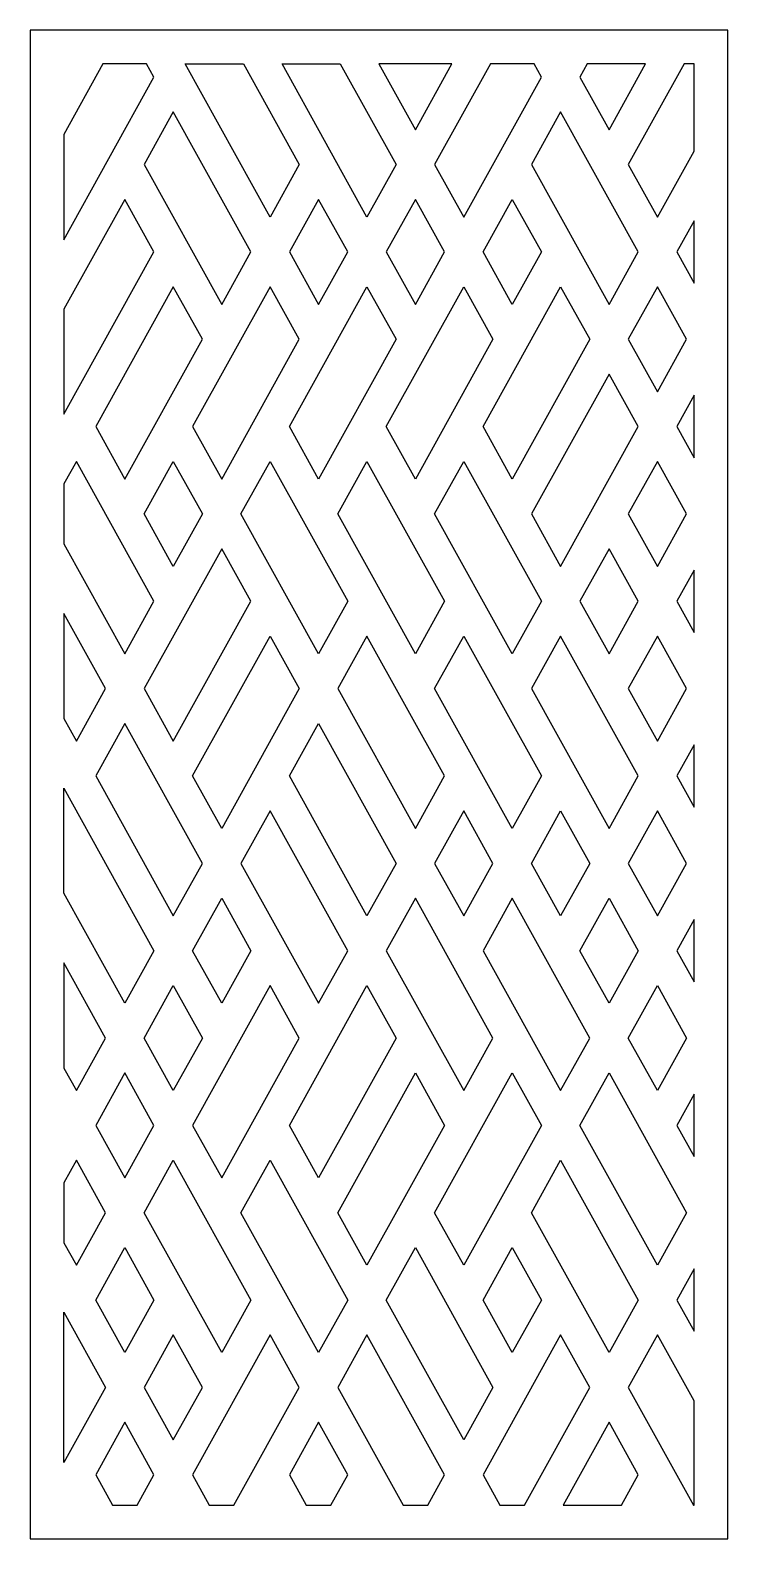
# Model space of a CAD drawing. Extents: x -3322 to -2664, y 74 to 1495.
import ezdxf

# ---------------------------------------------------------------- set-up
doc = ezdxf.new("R2010")
doc.units = 0
doc.layers.add('DEFAULT_LAYER', color=1, linetype='CONTINUOUS')

msp = doc.modelspace()

# ---------------------------------------------------------------- linework, layer by layer
at = {"layer": 'DEFAULT_LAYER'}
for points in [[(-3322.2, 73.7), (-2664.4, 73.7), (-2664.4, 1494.9), (-3322.2, 1494.9)], [(-3205.5, 1450.6), (-3212.4, 1463.1), (-3253.5, 1463.1), (-3290.4, 1396.6), (-3290.4, 1297.5)], [(-3121.1, 1463.1), (-3068.5, 1368.3), (-3096, 1318.8), (-3176, 1463.1)], [(-3004.6, 1318.8), (-3084.7, 1463.1), (-3029.8, 1463.1), (-2977.2, 1368.3)], [(-2959, 1401.1), (-2924.6, 1463.1), (-2993.4, 1463.1)], [(-2913.3, 1318.8), (-2840.2, 1450.6), (-2847.1, 1463.1), (-2888.2, 1463.1), (-2940.8, 1368.3)], [(-2803.8, 1450.6), (-2776.4, 1401.1), (-2742, 1463.1), (-2796.9, 1463.1)], [(-2705.6, 1463.1), (-2758.2, 1368.3), (-2730.7, 1318.8), (-2696.2, 1381), (-2696.2, 1463.1)], [(-3214.7, 1368.3), (-3141.6, 1236.5), (-3114.1, 1286), (-3187.3, 1417.8)], [(-2849.5, 1368.3), (-2776.4, 1236.5), (-2748.9, 1286), (-2822, 1417.8)], [(-3232.9, 1335.5), (-3290.4, 1232), (-3290.4, 1133), (-3205.5, 1286)], [(-3077.8, 1286), (-3050.3, 1236.5), (-3022.8, 1286), (-3050.3, 1335.5)], [(-2959, 1236.5), (-2931.5, 1286), (-2959, 1335.5), (-2986.4, 1286)], [(-2867.7, 1335.5), (-2840.2, 1286), (-2867.7, 1236.5), (-2895.1, 1286)], [(-2712.5, 1286), (-2696.2, 1256.6), (-2696.2, 1315.4)], [(-3159.8, 1203.7), (-3187.3, 1253.2), (-3260.4, 1121.4), (-3232.9, 1071.9)], [(-3141.6, 1071.9), (-3068.5, 1203.7), (-3096, 1253.2), (-3169.1, 1121.4)], [(-3077.8, 1121.4), (-3004.6, 1253.2), (-2977.2, 1203.7), (-3050.3, 1071.9)], [(-2885.9, 1203.7), (-2959, 1071.9), (-2986.4, 1121.4), (-2913.3, 1253.2)], [(-2895.1, 1121.4), (-2822, 1253.2), (-2794.5, 1203.7), (-2867.7, 1071.9)], [(-2758.2, 1203.7), (-2730.7, 1154.2), (-2703.2, 1203.7), (-2730.7, 1253.2)], [(-2849.5, 1039.2), (-2822, 989.7), (-2748.9, 1121.4), (-2776.4, 1170.9)], [(-2696.2, 1150.9), (-2712.5, 1121.4), (-2696.2, 1092)], [(-3205.5, 956.9), (-3278.6, 1088.7), (-3290.4, 1067.4), (-3290.4, 1010.9), (-3232.9, 907.4)], [(-3159.8, 1039.2), (-3187.3, 989.7), (-3214.7, 1039.2), (-3187.3, 1088.7)], [(-3096, 1088.7), (-3022.8, 956.9), (-3050.3, 907.4), (-3123.4, 1039.2)], [(-3032.1, 1039.2), (-3004.6, 1088.7), (-2931.5, 956.9), (-2959, 907.4)], [(-2867.7, 907.4), (-2940.8, 1039.2), (-2913.3, 1088.7), (-2840.2, 956.9)], [(-2730.7, 989.7), (-2703.2, 1039.2), (-2730.7, 1088.7), (-2758.2, 1039.2)], [(-3214.7, 874.6), (-3187.3, 825.1), (-3114.1, 956.9), (-3141.6, 1006.4)], [(-2748.9, 956.9), (-2776.4, 1006.4), (-2803.8, 956.9), (-2776.4, 907.4)], [(-2712.5, 956.9), (-2696.2, 927.4), (-2696.2, 986.3)], [(-3251.1, 874.6), (-3290.4, 945.3), (-3290.4, 846.3), (-3278.6, 825.1)], [(-3141.6, 742.8), (-3169.1, 792.3), (-3096, 924.1), (-3068.5, 874.6)], [(-2931.5, 792.3), (-3004.6, 924.1), (-3032.1, 874.6), (-2959, 742.8)], [(-2940.8, 874.6), (-2913.3, 924.1), (-2840.2, 792.3), (-2867.7, 742.8)], [(-2822, 924.1), (-2849.5, 874.6), (-2776.4, 742.8), (-2748.9, 792.3)], [(-2703.2, 874.6), (-2730.7, 924.1), (-2758.2, 874.6), (-2730.7, 825.1)], [(-3187.3, 660.5), (-3159.8, 710), (-3232.9, 841.8), (-3260.4, 792.3)], [(-3077.8, 792.3), (-3050.3, 841.8), (-2977.2, 710), (-3004.6, 660.5)], [(-2696.2, 762.9), (-2696.2, 821.7), (-2712.5, 792.3)], [(-3205.5, 627.7), (-3232.9, 578.2), (-3290.4, 681.8), (-3290.4, 780.8)], [(-3123.4, 710), (-3050.3, 578.2), (-3022.8, 627.7), (-3096, 759.5)], [(-2913.3, 759.5), (-2940.8, 710), (-2913.3, 660.5), (-2885.9, 710)], [(-2794.5, 710), (-2822, 660.5), (-2849.5, 710), (-2822, 759.5)], [(-2703.2, 710), (-2730.7, 759.5), (-2758.2, 710), (-2730.7, 660.5)], [(-3141.6, 677.2), (-3114.1, 627.7), (-3141.6, 578.2), (-3169.1, 627.7)], [(-2885.9, 545.4), (-2959, 677.2), (-2986.4, 627.7), (-2913.3, 495.9)], [(-2794.5, 545.4), (-2867.7, 677.2), (-2895.1, 627.7), (-2822, 495.9)], [(-2803.8, 627.7), (-2776.4, 677.2), (-2748.9, 627.7), (-2776.4, 578.2)], [(-2696.2, 598.3), (-2696.2, 657.2), (-2712.5, 627.7)], [(-3251.1, 545.4), (-3290.4, 616.2), (-3290.4, 517.2), (-3278.6, 495.9)], [(-3187.3, 594.9), (-3159.8, 545.4), (-3187.3, 495.9), (-3214.7, 545.4)], [(-3141.6, 413.7), (-3068.5, 545.4), (-3096, 594.9), (-3169.1, 463.2)], [(-3004.6, 594.9), (-2977.2, 545.4), (-3050.3, 413.7), (-3077.8, 463.2)], [(-2703.2, 545.4), (-2730.7, 495.9), (-2758.2, 545.4), (-2730.7, 594.9)], [(-3232.9, 512.7), (-3260.4, 463.2), (-3232.9, 413.7), (-3205.5, 463.2)], [(-3032.1, 380.9), (-2959, 512.7), (-2931.5, 463.2), (-3004.6, 331.4)], [(-2940.8, 380.9), (-2867.7, 512.7), (-2840.2, 463.2), (-2913.3, 331.4)], [(-2803.8, 463.2), (-2776.4, 512.7), (-2703.2, 380.9), (-2730.7, 331.4)], [(-2696.2, 492.6), (-2712.5, 463.2), (-2696.2, 433.7)], [(-3290.4, 409.1), (-3290.4, 352.6), (-3278.6, 331.4), (-3251.1, 380.9), (-3278.6, 430.4)], [(-3114.1, 298.6), (-3141.6, 249.1), (-3214.7, 380.9), (-3187.3, 430.4)], [(-3022.8, 298.6), (-3050.3, 249.1), (-3123.4, 380.9), (-3096, 430.4)], [(-2822, 430.4), (-2748.9, 298.6), (-2776.4, 249.1), (-2849.5, 380.9)], [(-3232.9, 348.1), (-3205.5, 298.6), (-3232.9, 249.1), (-3260.4, 298.6)], [(-2959, 348.1), (-2885.9, 216.3), (-2913.3, 166.8), (-2986.4, 298.6)], [(-2895.1, 298.6), (-2867.7, 348.1), (-2840.2, 298.6), (-2867.7, 249.1)], [(-2696.2, 328), (-2712.5, 298.6), (-2696.2, 269.2)], [(-3251.1, 216.3), (-3290.4, 145.5), (-3290.4, 287.1)], [(-3187.3, 166.8), (-3159.8, 216.3), (-3187.3, 265.8), (-3214.7, 216.3)], [(-3096, 265.8), (-3169.1, 134), (-3153.3, 105.5), (-3130, 105.5), (-3068.5, 216.3)], [(-3032.1, 216.3), (-2970.6, 105.5), (-2947.3, 105.5), (-2931.5, 134), (-3004.6, 265.8)], [(-2895.1, 134), (-2879.3, 105.5), (-2856, 105.5), (-2794.5, 216.3), (-2822, 265.8)], [(-2696.2, 203.6), (-2730.7, 265.8), (-2758.2, 216.3), (-2696.7, 105.5), (-2696.2, 105.5)], [(-3221.3, 105.5), (-3205.5, 134), (-3232.9, 183.5), (-3260.4, 134), (-3244.6, 105.5)], [(-3061.9, 105.5), (-3038.7, 105.5), (-3022.8, 134), (-3050.3, 183.5), (-3077.8, 134)], [(-2748.9, 134), (-2776.4, 183.5), (-2819.6, 105.5), (-2764.7, 105.5)]]:
    msp.add_lwpolyline(points, close=True, dxfattribs=at)

doc.saveas('drawing.dxf')
